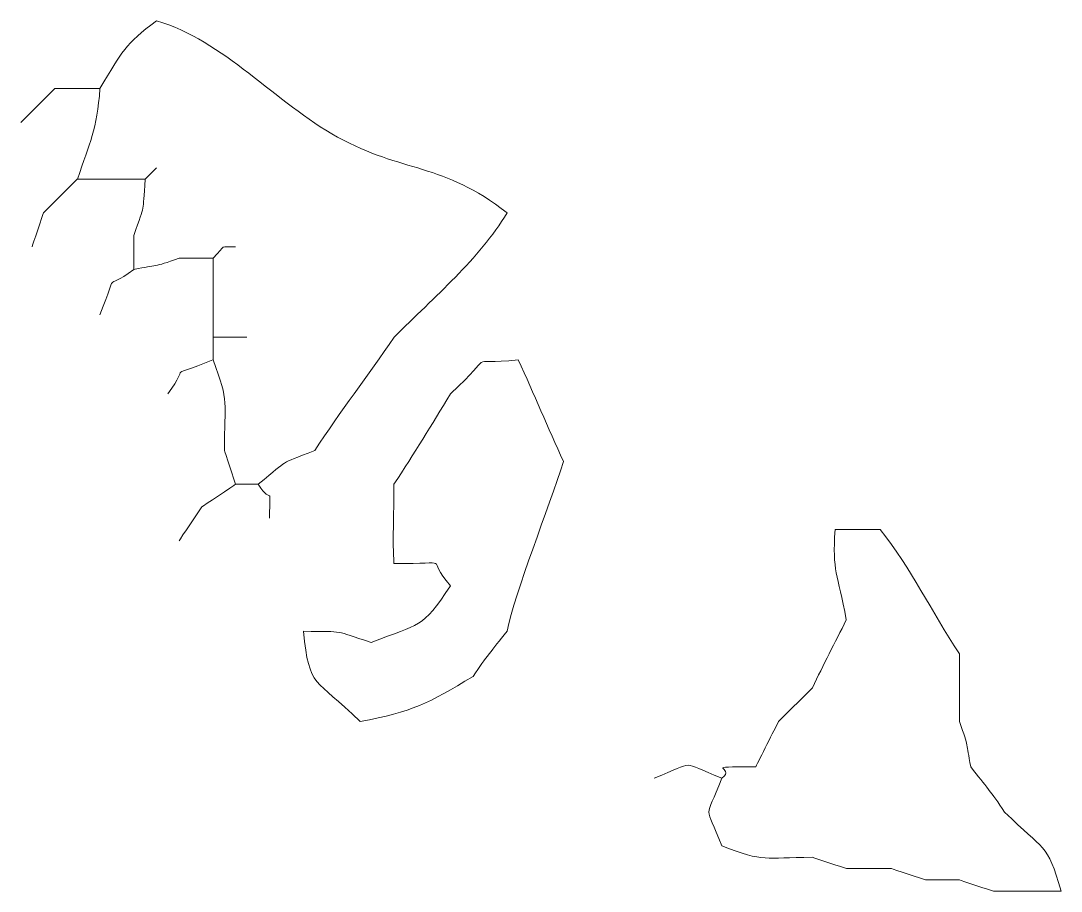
# Model space of a CAD drawing. Header units: centimetres. Extents: x -40.3 to 39, y -29.8 to 28.8.
# Drawn here: x 8.185 to 9.743, y -18.062 to -16.758 of the extents above; entities that cross this region are included whole.
import ezdxf

# ---------------------------------------------------------------- set-up
doc = ezdxf.new("R2010")
doc.units = ezdxf.units.CM
doc.header["$MEASUREMENT"] = 0
doc.layers.add('layer 1', color=7, linetype='Continuous')

msp = doc.modelspace()

# ---------------------------------------------------------------- linework, layer by layer
at = {"layer": 'layer 1', "color": 225, "lineweight": 0}
for points, knots in [([(8.54027, -17.45258), (8.5913, -17.41141), (8.56586, -17.42601), (8.62498, -17.40175), (8.62498, -17.40175), (8.66304, -17.34357), (8.70472, -17.28987), (8.74358, -17.23237), (8.74358, -17.23237), (8.80533, -17.17062), (8.87032, -17.11573), (8.913, -17.046), (8.913, -17.046), (8.81681, -16.97009), (8.75635, -16.98607), (8.65887, -16.93218), (8.65887, -16.93218), (8.56635, -16.88104), (8.48755, -16.78669), (8.38784, -16.758), (8.38784, -16.758), (8.34078, -16.79349), (8.33613, -16.80376), (8.30313, -16.85966), (8.30313, -16.85966), (8.29833, -16.92223), (8.28843, -16.93976), (8.26926, -16.99518), (8.26926, -16.99518), (8.26926, -16.99518), (8.37089, -16.99516), (8.37089, -16.99516), (8.37089, -16.99516), (8.36652, -17.05093), (8.3713, -17.02778), (8.35395, -17.07987), (8.35395, -17.07987), (8.35395, -17.07987), (8.35395, -17.13069), (8.35395, -17.13069), (8.35395, -17.13069), (8.38993, -17.12316), (8.38193, -17.12807), (8.42169, -17.11377), (8.42169, -17.11377), (8.42169, -17.11377), (8.47253, -17.11374), (8.47253, -17.11374)], [0, 0, 0, 0, 0.0769231, 0.0769231, 0.0769231, 0.0769231, 0.1538462, 0.1538462, 0.1538462, 0.1538462, 0.2307692, 0.2307692, 0.2307692, 0.2307692, 0.3076923, 0.3076923, 0.3076923, 0.3076923, 0.3846154, 0.3846154, 0.3846154, 0.3846154, 0.4615385, 0.4615385, 0.4615385, 0.4615385, 0.5384615, 0.5384615, 0.5384615, 0.5384615, 0.6153846, 0.6153846, 0.6153846, 0.6153846, 0.6923077, 0.6923077, 0.6923077, 0.6923077, 0.7692308, 0.7692308, 0.7692308, 0.7692308, 0.8461538, 0.8461538, 0.8461538, 0.8461538, 1, 1, 1, 1]), ([(8.18451, -16.91045), (8.18451, -16.91045), (8.23532, -16.85966), (8.23532, -16.85966), (8.23532, -16.85966), (8.23532, -16.85966), (8.30307, -16.85966), (8.30307, -16.85966)], [0, 0, 0, 0, 0.3333333, 0.3333333, 0.3333333, 0.3333333, 1, 1, 1, 1]), ([(8.20132, -17.0968), (8.20211, -17.09539), (8.21761, -17.04745), (8.21831, -17.046), (8.21831, -17.046), (8.21831, -17.046), (8.26911, -16.99518), (8.26911, -16.99518)], [0, 0, 0, 0, 0.3333333, 0.3333333, 0.3333333, 0.3333333, 1, 1, 1, 1]), ([(8.47244, -17.23235), (8.47244, -17.23235), (8.47244, -17.11374), (8.47244, -17.11374), (8.47244, -17.11374), (8.49338, -17.09281), (8.48139, -17.0968), (8.50632, -17.0968)], [0, 0, 0, 0, 0.3333333, 0.3333333, 0.3333333, 0.3333333, 1, 1, 1, 1]), ([(8.52326, -17.23237), (8.52326, -17.23237), (8.47244, -17.23235), (8.47244, -17.23235), (8.47244, -17.23235), (8.47244, -17.23235), (8.47244, -17.26622), (8.47244, -17.26622), (8.47244, -17.26622), (8.49761, -17.33106), (8.48937, -17.32839), (8.48939, -17.40175), (8.48939, -17.40175), (8.4898, -17.40275), (8.50529, -17.44975), (8.50632, -17.45258), (8.50632, -17.45258), (8.50632, -17.45258), (8.54019, -17.45258), (8.54019, -17.45258), (8.54019, -17.45258), (8.56208, -17.48769), (8.55713, -17.44661), (8.55713, -17.5034)], [0, 0, 0, 0, 0.1428571, 0.1428571, 0.1428571, 0.1428571, 0.2857143, 0.2857143, 0.2857143, 0.2857143, 0.4285714, 0.4285714, 0.4285714, 0.4285714, 0.5714286, 0.5714286, 0.5714286, 0.5714286, 0.7142857, 0.7142857, 0.7142857, 0.7142857, 1, 1, 1, 1]), ([(8.91283, -17.6728), (8.88876, -17.70326), (8.8827, -17.70962), (8.86199, -17.74059), (8.86199, -17.74059), (8.79425, -17.78116), (8.77163, -17.79339), (8.69262, -17.80833), (8.69262, -17.80833), (8.62505, -17.74078), (8.61653, -17.76039), (8.60789, -17.67278), (8.60789, -17.67278), (8.67452, -17.67419), (8.64972, -17.67033), (8.70952, -17.68975), (8.70952, -17.68975), (8.78339, -17.66012), (8.78443, -17.67092), (8.82812, -17.60504), (8.82812, -17.60504), (8.78774, -17.55802), (8.83647, -17.57319), (8.74343, -17.57114), (8.74343, -17.57114), (8.74126, -17.53725), (8.74343, -17.50312), (8.74343, -17.45254), (8.74343, -17.45254), (8.77408, -17.40567), (8.7998, -17.36435), (8.8281, -17.31704), (8.8281, -17.31704), (8.9006, -17.25171), (8.84439, -17.27463), (8.92976, -17.2662), (8.92976, -17.2662), (8.95353, -17.31736), (8.97375, -17.36753), (8.99752, -17.41869), (8.99752, -17.41869), (8.97518, -17.48757), (8.92508, -17.61441), (8.91283, -17.6728)], [0, 0, 0, 0, 0.0833333, 0.0833333, 0.0833333, 0.0833333, 0.1666667, 0.1666667, 0.1666667, 0.1666667, 0.25, 0.25, 0.25, 0.25, 0.3333333, 0.3333333, 0.3333333, 0.3333333, 0.4166667, 0.4166667, 0.4166667, 0.4166667, 0.5, 0.5, 0.5, 0.5, 0.5833333, 0.5833333, 0.5833333, 0.5833333, 0.6666667, 0.6666667, 0.6666667, 0.6666667, 0.75, 0.75, 0.75, 0.75, 0.8333333, 0.8333333, 0.8333333, 0.8333333, 1, 1, 1, 1]), ([(8.42163, -17.53727), (8.42342, -17.53405), (8.45375, -17.48968), (8.4555, -17.48646), (8.4555, -17.48646), (8.4575, -17.48545), (8.50343, -17.45444), (8.50632, -17.45258)], [0, 0, 0, 0, 0.3333333, 0.3333333, 0.3333333, 0.3333333, 1, 1, 1, 1]), ([(9.23479, -17.89304), (9.2089, -17.95973), (9.2089, -17.92798), (9.23477, -17.99467), (9.23477, -17.99467), (9.29965, -18.01984), (9.29696, -18.01162), (9.3703, -18.0116), (9.3703, -18.0116), (9.3713, -18.012), (9.41832, -18.02754), (9.42114, -18.02857), (9.42114, -18.02857), (9.42114, -18.02857), (9.4889, -18.02854), (9.4889, -18.02854), (9.4889, -18.02854), (9.4899, -18.02895), (9.53688, -18.04449), (9.53974, -18.04549), (9.53974, -18.04549), (9.53974, -18.04549), (9.59054, -18.04551), (9.59054, -18.04551), (9.59054, -18.04551), (9.59154, -18.04592), (9.63849, -18.06139), (9.64135, -18.06242), (9.64135, -18.06242), (9.64135, -18.06242), (9.74137, -18.06244), (9.74297, -18.06244), (9.74297, -18.06244), (9.72147, -17.98774), (9.71776, -18.00336), (9.65828, -17.94386), (9.65828, -17.94386), (9.63755, -17.91289), (9.63153, -17.90657), (9.60744, -17.87611), (9.60744, -17.87611), (9.59997, -17.8374), (9.6055, -17.84997), (9.59051, -17.80835), (9.59051, -17.80835), (9.59051, -17.80835), (9.59049, -17.70671), (9.59049, -17.70671), (9.59049, -17.70671), (9.54813, -17.6419), (9.51889, -17.57985), (9.47191, -17.52037), (9.47191, -17.52037), (9.47191, -17.52037), (9.40417, -17.52035), (9.40417, -17.52035), (9.40417, -17.52035), (9.40005, -17.58463), (9.40763, -17.58442), (9.42109, -17.65588), (9.42109, -17.65588), (9.40387, -17.68947), (9.38684, -17.72351), (9.37028, -17.75751), (9.37028, -17.75751), (9.37028, -17.75751), (9.31946, -17.80835), (9.31946, -17.80835), (9.31946, -17.80835), (9.31429, -17.81921), (9.29005, -17.86574), (9.28559, -17.87611), (9.28559, -17.87611), (9.19913, -17.87611), (9.2575, -17.87588), (9.23477, -17.89304), (9.23477, -17.89304), (9.16807, -17.86715), (9.19987, -17.86717), (9.13314, -17.89306)], [0, 0, 0, 0, 0.047619, 0.047619, 0.047619, 0.047619, 0.0952381, 0.0952381, 0.0952381, 0.0952381, 0.1428571, 0.1428571, 0.1428571, 0.1428571, 0.1904762, 0.1904762, 0.1904762, 0.1904762, 0.2380952, 0.2380952, 0.2380952, 0.2380952, 0.2857143, 0.2857143, 0.2857143, 0.2857143, 0.3333333, 0.3333333, 0.3333333, 0.3333333, 0.3809524, 0.3809524, 0.3809524, 0.3809524, 0.4285714, 0.4285714, 0.4285714, 0.4285714, 0.4761905, 0.4761905, 0.4761905, 0.4761905, 0.5238095, 0.5238095, 0.5238095, 0.5238095, 0.5714286, 0.5714286, 0.5714286, 0.5714286, 0.6190476, 0.6190476, 0.6190476, 0.6190476, 0.6666667, 0.6666667, 0.6666667, 0.6666667, 0.7142857, 0.7142857, 0.7142857, 0.7142857, 0.7619048, 0.7619048, 0.7619048, 0.7619048, 0.8095238, 0.8095238, 0.8095238, 0.8095238, 0.8571429, 0.8571429, 0.8571429, 0.8571429, 0.9047619, 0.9047619, 0.9047619, 0.9047619, 1, 1, 1, 1])]:
    msp.add_open_spline(points, degree=3, knots=knots, dxfattribs=at)
for points in [[(8.3878, -16.97826), (8.3878, -16.97826), (8.37085, -16.99516), (8.37085, -16.99516)], [(8.30296, -17.19845), (8.33339, -17.12427), (8.30456, -17.16742), (8.35378, -17.13071)], [(8.40462, -17.31706), (8.44133, -17.26795), (8.39819, -17.29663), (8.47238, -17.26622)]]:
    msp.add_open_spline(points, degree=3, dxfattribs=at)

doc.saveas('drawing.dxf')
